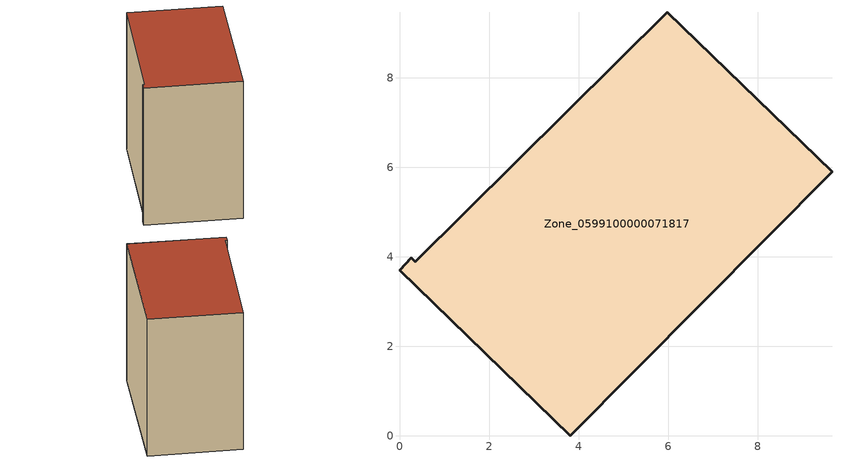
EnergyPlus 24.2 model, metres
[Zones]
Zone_0599100000071817
 floor ground (C_G): 0,3.7 0.26,3.98 0.35,3.89 5.98,9.47 9.66,5.9 3.82,0 z0
 wall outside (C_F): 0.26,3.98 0,3.7 3.82,0 9.66,5.9 5.98,9.47 0.35,3.89 0.26,3.98 z0:8.26
 roof outside (C_R): 9.66,5.9 5.98,9.47 0.35,3.89 0.26,3.98 0,3.7 3.82,0 z8.26
[BUILDING]
Pand.0599100000071817: North Axis=0; Terrain=City; Loads Convergence Tolerance Value=0.04; Temperature Convergence Tolerance Value=0.4; Solar Distribution=FullExterior; Maximum Number of Warmup Days=25; Minimum Number of Warmup Days=1
[Site:Location]
Rotterdam.The.Hague.AP_ZH_NLD Design_Conditions: Latitude=51.96; Longitude=4.45; Time Zone=1; Elevation=-4.5
[SITE:GROUNDTEMPERATURE:BUILDINGSURFACE]
18, 18, 18, 18, 18, 18, 18, 18, 18, 18, 18, 18
[MATERIAL] Thermal Absorptance=0.9; Solar Absorptance=0.7; Visible Absorptance=0.7
Name | Roughness | Thickness | Conductivity | Density | Specific Heat
G.TI.1946 | MediumSmooth | 0.15 | 1 | 540 | 1210
F.TI.1946 | Rough | 0.3 | 0.857143 | 1920 | 840
R.TI.1946 | MediumRough | 0.2 | 0.1 | 1500 | 1000
[CONSTRUCTION]
C_G: G.TI.1946
C_F: F.TI.1946
C_R: R.TI.1946
[ZONE]
Zone_0599100000071817: Type=1; Multiplier=1; Ceiling Height=Autocalculate; Volume=Autocalculate; Floor Area=autocalculate; Part of Total Floor Area=Yes
[ZONEINFILTRATION:DESIGNFLOWRATE]
Infil_Zone_0599100000071817: Zone or ZoneList or Space or SpaceList=Zone_0599100000071817; Schedule=AlwaysOn; Design Flow Rate Calculation Method=Flow/Area; Flow Rate per Floor Area=0.003; Constant Term Coefficient=1; Temperature Term Coefficient=0; Velocity Term Coefficient=0; Velocity Squared Term Coefficient=0
[HVACTEMPLATE:ZONE:IDEALLOADSAIRSYSTEM]
Zone_0599100000071817: Maximum Heating Supply Air Temperature=50; Minimum Cooling Supply Air Temperature=13; Maximum Heating Supply Air Humidity Ratio=0.0156; Minimum Cooling Supply Air Humidity Ratio=0.0077; Heating Limit=NoLimit; Cooling Limit=NoLimit; Dehumidification Control Type=ConstantSensibleHeatRatio; Cooling Sensible Heat Ratio=0.7; Dehumidification Setpoint=60; Humidification Control Type=None; Humidification Setpoint=30; Outdoor Air Method=None; Outdoor Air Flow Rate per Person=0.00944; Outdoor Air Flow Rate per Zone Floor Area=0; Outdoor Air Flow Rate per Zone=0; Demand Controlled Ventilation Type=None; Outdoor Air Economizer Type=NoEconomizer; Heat Recovery Type=None; Sensible Heat Recovery Effectiveness=0.7; Latent Heat Recovery Effectiveness=0.65
[ZONECONTROL:THERMOSTAT]
ThermostatControl_Zone_0599100000071817: Zone or ZoneList=Zone_0599100000071817; Control Type Schedule=DualSetpointControlType; Control 1=Thermostat_Zone_0599100000071817; Temperature Difference Between Cutout And Setpoint=0
[THERMOSTATSETPOINT:DUALSETPOINT]
Thermostat_Zone_0599100000071817: Heating Setpoint Temperature Schedule=HeatingSetpoint_Zone_0599100000071817; Cooling Setpoint Temperature Schedule=CoolingSetpoint_Zone_0599100000071817
[SCHEDULE:COMPACT]
HeatingSetpoint_Zone_0599100000071817: Through: 12/31, For: AllDays, Until: 24:00, 21
CoolingSetpoint_Zone_0599100000071817: Through: 12/31, For: AllDays, Until: 24:00, 24
DualSetpointControlType: Through: 12/31, For: AllDays, Until: 24:00, 4
AlwaysOn: Through: 12/31, For: AllDays, Until: 24:00, 1
